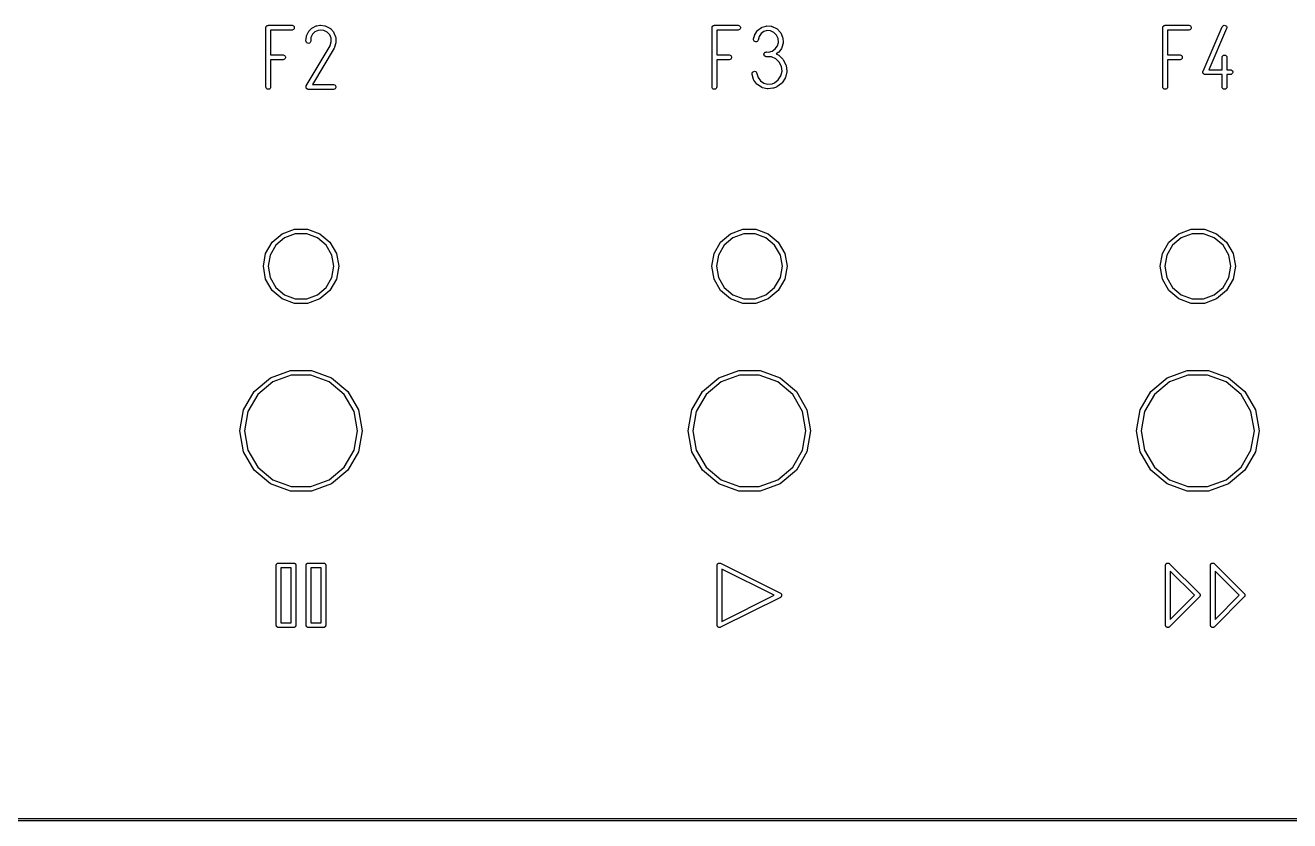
# Model space of a CAD drawing. Extents: x 10 to 493, y -203 to -71.
# Drawn here: x 385.8 to 439.5, y -203.2 to -169.5 of the extents above; entities that cross this region are included whole.
import ezdxf

# ---------------------------------------------------------------- set-up
doc = ezdxf.new("R2010")
doc.units = 0
doc.header["$MEASUREMENT"] = 0
doc.layers.add('BLACK', color=7, linetype='CONTINUOUS')

msp = doc.modelspace()

# ---------------------------------------------------------------- linework, layer by layer
at = {"layer": 'Black'}
for p, q in [((396.02, -169.569), (396.022, -169.56)), ((396.02, -172.089), (396.02, -169.569)), ((396.022, -169.552), (396.025, -169.543)), ((396.022, -169.56), (396.022, -169.552)), ((396.025, -169.543), (396.026, -169.535)), ((396.026, -169.535), (396.03, -169.527)), ((396.03, -169.527), (396.033, -169.519)), ((396.033, -169.519), (396.039, -169.512)), ((396.039, -169.512), (396.043, -169.505)), ((396.043, -169.505), (396.05, -169.499)), ((396.05, -169.499), (396.056, -169.492)), ((396.056, -169.492), (396.063, -169.488)), ((396.063, -169.488), (396.07, -169.482)), ((396.07, -169.482), (396.078, -169.479)), ((396.078, -169.479), (396.086, -169.475)), ((396.086, -169.475), (396.094, -169.474)), ((396.094, -169.474), (396.103, -169.471)), ((396.103, -169.471), (396.111, -169.471)), ((396.111, -169.471), (396.12, -169.469)), ((396.12, -169.469), (397.128, -169.469)), ((397.128, -169.669), (396.22, -169.669)), ((396.22, -169.669), (396.22, -170.729)), ((397.128, -169.469), (397.162, -169.475)), ((397.162, -169.663), (397.128, -169.669)), ((397.162, -169.475), (397.192, -169.492)), ((397.192, -169.646), (397.162, -169.663)), ((397.192, -169.492), (397.215, -169.519)), ((397.215, -169.619), (397.192, -169.646)), ((397.215, -169.519), (397.226, -169.552)), ((397.226, -169.586), (397.215, -169.619)), ((397.226, -169.552), (397.226, -169.586)), ((397.745, -169.914), (397.821, -169.75)), ((397.821, -169.75), (397.837, -169.727)), ((397.837, -169.727), (397.841, -169.722)), ((397.841, -169.722), (397.968, -169.593)), ((397.968, -169.593), (397.996, -169.573)), ((398.098, -169.747), (397.995, -169.85)), ((397.996, -169.573), (398.16, -169.497)), ((398.232, -169.684), (398.098, -169.747)), ((398.16, -169.497), (398.174, -169.493)), ((398.174, -169.493), (398.188, -169.488)), ((398.188, -169.488), (398.31, -169.47)), ((398.326, -169.67), (398.232, -169.684)), ((398.31, -169.47), (398.324, -169.47)), ((398.324, -169.47), (398.338, -169.47)), ((398.484, -169.69), (398.326, -169.67)), ((398.338, -169.47), (398.527, -169.494)), ((398.622, -169.761), (398.484, -169.69)), ((398.527, -169.494), (398.541, -169.498)), ((398.541, -169.498), (398.56, -169.504)), ((398.56, -169.504), (398.729, -169.591)), ((398.729, -169.591), (398.754, -169.61)), ((398.754, -169.61), (398.757, -169.612)), ((398.757, -169.612), (398.887, -169.752)), ((398.887, -169.752), (398.905, -169.782)), ((414.973, -169.569), (414.975, -169.56)), ((414.973, -172.089), (414.973, -169.569)), ((414.975, -169.552), (414.978, -169.543)), ((414.975, -169.56), (414.975, -169.552)), ((414.978, -169.543), (414.979, -169.535)), ((414.979, -169.535), (414.983, -169.527)), ((414.983, -169.527), (414.986, -169.519)), ((414.986, -169.519), (414.992, -169.512)), ((414.992, -169.512), (414.996, -169.505)), ((414.996, -169.505), (415.003, -169.499)), ((415.003, -169.499), (415.009, -169.492)), ((415.009, -169.492), (415.016, -169.488)), ((415.016, -169.488), (415.023, -169.482)), ((415.023, -169.482), (415.031, -169.479)), ((415.031, -169.479), (415.039, -169.475)), ((415.039, -169.475), (415.047, -169.474)), ((415.047, -169.474), (415.056, -169.471)), ((415.056, -169.471), (415.064, -169.471)), ((415.064, -169.471), (415.073, -169.469)), ((415.073, -169.469), (416.081, -169.469)), ((416.081, -169.669), (415.173, -169.669)), ((415.173, -169.669), (415.173, -170.729)), ((416.081, -169.469), (416.115, -169.475)), ((416.115, -169.663), (416.081, -169.669)), ((416.115, -169.475), (416.145, -169.492)), ((416.145, -169.646), (416.115, -169.663)), ((416.145, -169.492), (416.168, -169.519)), ((416.168, -169.619), (416.145, -169.646)), ((416.168, -169.519), (416.179, -169.552)), ((416.179, -169.586), (416.168, -169.619)), ((416.179, -169.552), (416.179, -169.586)), ((416.798, -169.843), (416.899, -169.694)), ((416.899, -169.694), (416.915, -169.678)), ((416.915, -169.678), (416.923, -169.669)), ((416.923, -169.669), (417.068, -169.564)), ((417.171, -169.736), (417.054, -169.821)), ((417.068, -169.564), (417.099, -169.549)), ((417.099, -169.549), (417.272, -169.5)), ((417.31, -169.697), (417.171, -169.736)), ((417.272, -169.5), (417.307, -169.496)), ((417.307, -169.496), (417.486, -169.509)), ((417.457, -169.707), (417.31, -169.697)), ((417.603, -169.778), (417.457, -169.707)), ((417.486, -169.509), (417.495, -169.511)), ((417.495, -169.511), (417.504, -169.512)), ((417.504, -169.512), (417.513, -169.514)), ((417.513, -169.514), (417.522, -169.518)), ((417.522, -169.518), (417.531, -169.521)), ((417.531, -169.521), (417.706, -169.605)), ((417.706, -169.605), (417.734, -169.625)), ((417.734, -169.625), (417.869, -169.764)), ((434.124, -169.569), (434.126, -169.56)), ((434.124, -170.829), (434.124, -169.569)), ((434.126, -169.552), (434.129, -169.543)), ((434.126, -169.56), (434.126, -169.552)), ((434.129, -169.543), (434.13, -169.535)), ((434.13, -169.535), (434.134, -169.527)), ((434.134, -169.527), (434.137, -169.519)), ((434.137, -169.519), (434.143, -169.512)), ((434.143, -169.512), (434.147, -169.505)), ((434.147, -169.505), (434.154, -169.499)), ((434.154, -169.499), (434.16, -169.492)), ((434.16, -169.492), (434.167, -169.488)), ((434.167, -169.488), (434.174, -169.482)), ((434.174, -169.482), (434.182, -169.479)), ((434.182, -169.479), (434.19, -169.475)), ((434.19, -169.475), (434.198, -169.474)), ((434.198, -169.474), (434.207, -169.471)), ((434.207, -169.471), (434.215, -169.471)), ((434.215, -169.471), (434.224, -169.469)), ((434.224, -169.469), (435.232, -169.469)), ((435.232, -169.669), (434.324, -169.669)), ((434.324, -169.669), (434.324, -170.729)), ((435.232, -169.469), (435.266, -169.475)), ((435.266, -169.663), (435.232, -169.669)), ((435.266, -169.475), (435.296, -169.492)), ((435.296, -169.646), (435.266, -169.663)), ((435.296, -169.492), (435.319, -169.519)), ((435.319, -169.619), (435.296, -169.646)), ((435.319, -169.519), (435.33, -169.552)), ((435.33, -169.586), (435.319, -169.619)), ((435.33, -169.552), (435.33, -169.586)), ((435.833, -171.419), (436.652, -169.529)), ((436.836, -169.609), (436.077, -171.359)), ((436.652, -169.529), (436.671, -169.5)), ((436.671, -169.5), (436.699, -169.48)), ((436.699, -169.48), (436.733, -169.47)), ((436.733, -169.47), (436.767, -169.472)), ((436.767, -169.472), (436.799, -169.486)), ((436.799, -169.486), (436.824, -169.509)), ((436.824, -169.509), (436.84, -169.54)), ((436.844, -169.575), (436.836, -169.609)), ((436.84, -169.54), (436.844, -169.575)), ((397.721, -170.128), (397.736, -169.948)), ((397.724, -170.162), (397.721, -170.128)), ((397.739, -170.194), (397.724, -170.162)), ((397.736, -169.948), (397.745, -169.914)), ((397.764, -170.218), (397.739, -170.194)), ((397.795, -170.233), (397.764, -170.218)), ((397.83, -170.236), (397.795, -170.233)), ((397.864, -170.226), (397.83, -170.236)), ((397.892, -170.206), (397.864, -170.226)), ((397.912, -170.178), (397.892, -170.206)), ((397.921, -170.144), (397.912, -170.178)), ((397.934, -169.982), (397.921, -170.144)), ((397.995, -169.85), (397.934, -169.982)), ((398.728, -169.875), (398.622, -169.761)), ((398.788, -170.019), (398.728, -169.875)), ((398.747, -170.33), (398.795, -170.174)), ((398.795, -170.174), (398.788, -170.019)), ((398.905, -169.782), (398.979, -169.958)), ((398.991, -170.216), (398.935, -170.398)), ((398.979, -169.958), (398.987, -169.991)), ((398.987, -169.991), (398.996, -170.182)), ((398.996, -170.182), (398.991, -170.216)), ((416.738, -170.083), (416.74, -170.049)), ((416.747, -170.117), (416.738, -170.083)), ((416.74, -170.049), (416.784, -169.874)), ((416.767, -170.145), (416.747, -170.117)), ((416.796, -170.164), (416.767, -170.145)), ((416.784, -169.874), (416.794, -169.852)), ((416.794, -169.852), (416.798, -169.843)), ((416.83, -170.173), (416.796, -170.164)), ((416.864, -170.169), (416.83, -170.173)), ((416.896, -170.154), (416.864, -170.169)), ((416.92, -170.129), (416.896, -170.154)), ((416.934, -170.097), (416.92, -170.129)), ((416.973, -169.94), (416.934, -170.097)), ((417.054, -169.821), (416.973, -169.94)), ((417.714, -169.891), (417.603, -169.778)), ((417.779, -170.036), (417.714, -169.891)), ((417.748, -170.346), (417.791, -170.194)), ((417.791, -170.194), (417.779, -170.036)), ((417.869, -169.764), (417.881, -169.781)), ((417.881, -169.781), (417.889, -169.793)), ((417.889, -169.793), (417.969, -169.969)), ((417.988, -170.231), (417.936, -170.417)), ((417.969, -169.969), (417.977, -170.003)), ((417.977, -170.003), (417.992, -170.196)), ((417.992, -170.196), (417.988, -170.231)), ((396.22, -170.729), (396.75, -170.729)), ((396.75, -170.729), (396.784, -170.735)), ((396.784, -170.735), (396.814, -170.752)), ((396.814, -170.752), (396.837, -170.779)), ((396.837, -170.779), (396.848, -170.812)), ((396.848, -170.812), (396.848, -170.846)), ((397.735, -172.038), (398.742, -170.339)), ((398.915, -170.439), (397.996, -171.989)), ((398.742, -170.339), (398.747, -170.33)), ((398.916, -170.437), (398.915, -170.439)), ((398.917, -170.436), (398.916, -170.437)), ((398.927, -170.416), (398.917, -170.436)), ((398.93, -170.407), (398.927, -170.416)), ((398.935, -170.398), (398.93, -170.407)), ((415.173, -170.729), (415.703, -170.729)), ((415.703, -170.729), (415.737, -170.735)), ((415.737, -170.735), (415.767, -170.752)), ((415.767, -170.752), (415.79, -170.779)), ((415.79, -170.779), (415.801, -170.812)), ((415.801, -170.812), (415.801, -170.846)), ((417.179, -170.715), (417.18, -170.699)), ((417.179, -170.717), (417.179, -170.715)), ((417.179, -170.719), (417.179, -170.717)), ((417.184, -170.733), (417.179, -170.719)), ((417.18, -170.684), (417.181, -170.682)), ((417.18, -170.699), (417.18, -170.684)), ((417.181, -170.68), (417.187, -170.666)), ((417.181, -170.682), (417.181, -170.68)), ((417.189, -170.748), (417.184, -170.733)), ((417.187, -170.666), (417.192, -170.652)), ((417.19, -170.75), (417.189, -170.748)), ((417.191, -170.752), (417.19, -170.75)), ((417.2, -170.764), (417.191, -170.752)), ((417.192, -170.652), (417.193, -170.65)), ((417.193, -170.65), (417.194, -170.648)), ((417.194, -170.648), (417.205, -170.637)), ((417.21, -170.776), (417.2, -170.764)), ((417.205, -170.637), (417.215, -170.625)), ((417.211, -170.777), (417.21, -170.776)), ((417.213, -170.779), (417.211, -170.777)), ((417.226, -170.787), (417.213, -170.779)), ((417.215, -170.625), (417.217, -170.624)), ((417.217, -170.624), (417.218, -170.623)), ((417.218, -170.623), (417.232, -170.616)), ((417.239, -170.795), (417.226, -170.787)), ((417.232, -170.616), (417.245, -170.609)), ((417.241, -170.795), (417.239, -170.795)), ((417.242, -170.796), (417.241, -170.795)), ((417.258, -170.799), (417.242, -170.796)), ((417.245, -170.609), (417.247, -170.608)), ((417.247, -170.608), (417.249, -170.607)), ((417.249, -170.607), (417.265, -170.605)), ((417.272, -170.803), (417.258, -170.799)), ((417.265, -170.605), (417.28, -170.603)), ((417.493, -170.815), (417.272, -170.803)), ((417.28, -170.603), (417.366, -170.604)), ((417.366, -170.604), (417.524, -170.564)), ((417.681, -170.895), (417.493, -170.815)), ((417.524, -170.564), (417.655, -170.475)), ((417.655, -170.475), (417.748, -170.346)), ((417.782, -170.63), (417.7, -170.686)), ((417.7, -170.686), (417.776, -170.718)), ((417.776, -170.718), (417.805, -170.737)), ((417.807, -170.606), (417.782, -170.63)), ((417.805, -170.737), (417.979, -170.901)), ((417.921, -170.449), (417.807, -170.606)), ((417.936, -170.417), (417.921, -170.449)), ((434.324, -170.729), (434.854, -170.729)), ((434.854, -170.729), (434.888, -170.735)), ((434.888, -170.735), (434.918, -170.752)), ((434.918, -170.752), (434.941, -170.779)), ((434.941, -170.779), (434.952, -170.812)), ((434.952, -170.812), (434.952, -170.846)), ((436.644, -170.829), (436.65, -170.795)), ((436.65, -170.795), (436.667, -170.765)), ((436.667, -170.765), (436.694, -170.742)), ((436.694, -170.742), (436.727, -170.731)), ((436.727, -170.731), (436.761, -170.731)), ((436.761, -170.731), (436.794, -170.742)), ((436.794, -170.742), (436.821, -170.765)), ((436.821, -170.765), (436.838, -170.795)), ((436.838, -170.795), (436.844, -170.829)), ((396.75, -170.929), (396.22, -170.929)), ((396.22, -170.929), (396.22, -172.089)), ((396.784, -170.923), (396.75, -170.929)), ((396.814, -170.906), (396.784, -170.923)), ((396.837, -170.879), (396.814, -170.906)), ((396.848, -170.846), (396.837, -170.879)), ((415.703, -170.929), (415.173, -170.929)), ((415.173, -170.929), (415.173, -172.089)), ((415.737, -170.923), (415.703, -170.929)), ((415.767, -170.906), (415.737, -170.923)), ((415.79, -170.879), (415.767, -170.906)), ((415.801, -170.846), (415.79, -170.879)), ((417.829, -171.035), (417.681, -170.895)), ((417.921, -171.216), (417.829, -171.035)), ((417.945, -171.419), (417.921, -171.216)), ((417.979, -170.901), (418, -170.929)), ((418, -170.929), (418.108, -171.142)), ((418.108, -171.142), (418.118, -171.175)), ((418.118, -171.175), (418.146, -171.412)), ((434.124, -172.089), (434.124, -170.829)), ((434.854, -170.929), (434.324, -170.929)), ((434.324, -170.929), (434.324, -172.089)), ((434.888, -170.923), (434.854, -170.929)), ((434.918, -170.906), (434.888, -170.923)), ((434.941, -170.879), (434.918, -170.906)), ((434.952, -170.846), (434.941, -170.879)), ((436.077, -171.359), (436.644, -171.359)), ((436.644, -171.359), (436.644, -170.829)), ((436.844, -170.829), (436.844, -171.359)), ((436.844, -171.359), (436.996, -171.359)), ((436.996, -171.359), (437.03, -171.365)), ((416.675, -171.532), (416.677, -171.498)), ((416.676, -171.544), (416.675, -171.532)), ((416.678, -171.553), (416.676, -171.544)), ((416.677, -171.498), (416.691, -171.466)), ((416.679, -171.563), (416.678, -171.553)), ((416.739, -171.765), (416.679, -171.563)), ((416.691, -171.466), (416.715, -171.441)), ((416.715, -171.441), (416.747, -171.426)), ((416.755, -171.796), (416.739, -171.765)), ((416.747, -171.426), (416.781, -171.422)), ((416.88, -171.965), (416.755, -171.796)), ((416.781, -171.422), (416.815, -171.431)), ((416.815, -171.431), (416.844, -171.45)), ((416.844, -171.45), (416.864, -171.478)), ((416.864, -171.478), (416.873, -171.512)), ((416.873, -171.512), (416.874, -171.515)), ((416.874, -171.515), (416.926, -171.691)), ((416.926, -171.691), (417.031, -171.832)), ((417.031, -171.832), (417.177, -171.929)), ((417.621, -171.912), (417.787, -171.787)), ((417.787, -171.787), (417.899, -171.617)), ((417.899, -171.617), (417.945, -171.419)), ((418.076, -171.712), (417.945, -171.912)), ((418.081, -171.699), (418.076, -171.712)), ((418.09, -171.68), (418.081, -171.699)), ((418.144, -171.447), (418.09, -171.68)), ((418.146, -171.412), (418.144, -171.447)), ((418.146, -171.412), (418.146, -171.412)), ((435.825, -171.453), (435.827, -171.447)), ((435.827, -171.465), (435.825, -171.453)), ((435.827, -171.442), (435.831, -171.431)), ((435.827, -171.447), (435.827, -171.442)), ((435.827, -171.476), (435.827, -171.465)), ((435.828, -171.482), (435.827, -171.476)), ((435.829, -171.488), (435.828, -171.482)), ((435.834, -171.498), (435.829, -171.488)), ((435.831, -171.431), (435.833, -171.419)), ((435.838, -171.509), (435.834, -171.498)), ((435.842, -171.513), (435.838, -171.509)), ((435.845, -171.519), (435.842, -171.513)), ((435.853, -171.527), (435.845, -171.519)), ((435.861, -171.536), (435.853, -171.527)), ((435.866, -171.538), (435.861, -171.536)), ((435.87, -171.542), (435.866, -171.538)), ((435.881, -171.547), (435.87, -171.542)), ((435.891, -171.553), (435.881, -171.547)), ((435.896, -171.554), (435.891, -171.553)), ((435.902, -171.556), (435.896, -171.554)), ((435.913, -171.557), (435.902, -171.556)), ((435.925, -171.559), (435.913, -171.557)), ((436.644, -171.559), (435.925, -171.559)), ((436.644, -172.089), (436.644, -171.559)), ((436.996, -171.559), (436.844, -171.559)), ((436.844, -171.559), (436.844, -172.089)), ((437.03, -171.553), (436.996, -171.559)), ((437.03, -171.365), (437.06, -171.382)), ((437.06, -171.536), (437.03, -171.553)), ((437.06, -171.382), (437.083, -171.409)), ((437.083, -171.509), (437.06, -171.536)), ((437.083, -171.409), (437.094, -171.442)), ((437.094, -171.476), (437.083, -171.509)), ((437.094, -171.442), (437.094, -171.476)), ((396.026, -172.123), (396.02, -172.089)), ((396.043, -172.153), (396.026, -172.123)), ((396.07, -172.176), (396.043, -172.153)), ((396.103, -172.187), (396.07, -172.176)), ((396.137, -172.187), (396.103, -172.187)), ((396.17, -172.176), (396.137, -172.187)), ((396.197, -172.153), (396.17, -172.176)), ((396.214, -172.123), (396.197, -172.153)), ((396.22, -172.089), (396.214, -172.123)), ((397.722, -172.105), (397.723, -172.088)), ((397.723, -172.106), (397.722, -172.105)), ((397.723, -172.071), (397.729, -172.055)), ((397.723, -172.072), (397.723, -172.071)), ((397.723, -172.071), (397.723, -172.071)), ((397.723, -172.088), (397.723, -172.072)), ((397.728, -172.122), (397.723, -172.106)), ((397.723, -172.106), (397.723, -172.106)), ((397.734, -172.138), (397.728, -172.122)), ((397.729, -172.055), (397.734, -172.039)), ((397.734, -172.039), (397.735, -172.039)), ((397.734, -172.139), (397.734, -172.138)), ((397.734, -172.138), (397.734, -172.138)), ((397.745, -172.152), (397.734, -172.139)), ((397.735, -172.039), (397.735, -172.038)), ((397.756, -172.165), (397.745, -172.152)), ((397.757, -172.166), (397.756, -172.165)), ((397.756, -172.165), (397.756, -172.165)), ((397.771, -172.174), (397.757, -172.166)), ((397.786, -172.183), (397.771, -172.174)), ((397.787, -172.183), (397.786, -172.183)), ((397.786, -172.183), (397.786, -172.183)), ((397.803, -172.186), (397.787, -172.183)), ((397.82, -172.189), (397.803, -172.186)), ((397.821, -172.189), (397.82, -172.189)), ((397.82, -172.189), (397.82, -172.189)), ((398.892, -172.189), (397.821, -172.189)), ((397.996, -171.989), (398.892, -171.989)), ((398.892, -171.989), (398.926, -171.995)), ((398.926, -172.183), (398.892, -172.189)), ((398.926, -171.995), (398.956, -172.012)), ((398.956, -172.166), (398.926, -172.183)), ((398.956, -172.012), (398.979, -172.039)), ((398.979, -172.139), (398.956, -172.166)), ((398.979, -172.039), (398.99, -172.072)), ((398.99, -172.106), (398.979, -172.139)), ((398.99, -172.072), (398.99, -172.106)), ((414.979, -172.123), (414.973, -172.089)), ((414.996, -172.153), (414.979, -172.123)), ((415.023, -172.176), (414.996, -172.153)), ((415.056, -172.187), (415.023, -172.176)), ((415.09, -172.187), (415.056, -172.187)), ((415.123, -172.176), (415.09, -172.187)), ((415.15, -172.153), (415.123, -172.176)), ((415.167, -172.123), (415.15, -172.153)), ((415.173, -172.089), (415.167, -172.123)), ((416.902, -171.985), (416.88, -171.965)), ((416.906, -171.989), (416.902, -171.985)), ((417.081, -172.105), (416.906, -171.989)), ((417.113, -172.119), (417.081, -172.105)), ((417.318, -172.168), (417.113, -172.119)), ((417.177, -171.929), (417.348, -171.97)), ((417.32, -172.168), (417.318, -172.168)), ((417.353, -172.17), (417.32, -172.168)), ((417.348, -171.97), (417.527, -171.949)), ((417.562, -172.146), (417.353, -172.17)), ((417.527, -171.949), (417.621, -171.912)), ((417.575, -172.143), (417.562, -172.146)), ((417.588, -172.14), (417.575, -172.143)), ((417.707, -172.093), (417.588, -172.14)), ((417.718, -172.086), (417.707, -172.093)), ((417.73, -172.08), (417.718, -172.086)), ((417.921, -171.937), (417.73, -172.08)), ((417.924, -171.934), (417.921, -171.937)), ((417.945, -171.912), (417.924, -171.934)), ((434.13, -172.123), (434.124, -172.089)), ((434.147, -172.153), (434.13, -172.123)), ((434.174, -172.176), (434.147, -172.153)), ((434.207, -172.187), (434.174, -172.176)), ((434.241, -172.187), (434.207, -172.187)), ((434.274, -172.176), (434.241, -172.187)), ((434.301, -172.153), (434.274, -172.176)), ((434.318, -172.123), (434.301, -172.153)), ((434.324, -172.089), (434.318, -172.123)), ((436.65, -172.123), (436.644, -172.089)), ((436.667, -172.153), (436.65, -172.123)), ((436.694, -172.176), (436.667, -172.153)), ((436.727, -172.187), (436.694, -172.176)), ((436.761, -172.187), (436.727, -172.187)), ((436.794, -172.176), (436.761, -172.187)), ((436.821, -172.153), (436.794, -172.176)), ((436.838, -172.123), (436.821, -172.153)), ((436.844, -172.089), (436.838, -172.123)), ((396.284, -178.677), (396.71, -178.319)), ((396.71, -178.319), (397.232, -178.129)), ((397.267, -178.326), (396.81, -178.493)), ((397.232, -178.129), (397.788, -178.129)), ((397.753, -178.326), (397.267, -178.326)), ((398.21, -178.493), (397.753, -178.326)), ((397.788, -178.129), (398.31, -178.319)), ((398.31, -178.319), (398.736, -178.677)), ((415.334, -178.677), (415.76, -178.319)), ((415.76, -178.319), (416.282, -178.129)), ((416.317, -178.326), (415.86, -178.493)), ((416.282, -178.129), (416.838, -178.129)), ((416.803, -178.326), (416.317, -178.326)), ((417.26, -178.493), (416.803, -178.326)), ((416.838, -178.129), (417.36, -178.319)), ((417.36, -178.319), (417.786, -178.677)), ((434.384, -178.677), (434.81, -178.319)), ((434.81, -178.319), (435.332, -178.129)), ((435.367, -178.326), (434.91, -178.493)), ((435.332, -178.129), (435.888, -178.129)), ((435.853, -178.326), (435.367, -178.326)), ((436.31, -178.493), (435.853, -178.326)), ((435.888, -178.129), (436.41, -178.319)), ((436.41, -178.319), (436.836, -178.677)), ((396.006, -179.158), (396.284, -178.677)), ((396.438, -178.805), (396.194, -179.226)), ((396.81, -178.493), (396.438, -178.805)), ((398.582, -178.805), (398.21, -178.493)), ((398.826, -179.226), (398.582, -178.805)), ((398.736, -178.677), (399.014, -179.158)), ((415.056, -179.158), (415.334, -178.677)), ((415.488, -178.805), (415.244, -179.226)), ((415.86, -178.493), (415.488, -178.805)), ((417.632, -178.805), (417.26, -178.493)), ((417.876, -179.226), (417.632, -178.805)), ((417.786, -178.677), (418.064, -179.158)), ((434.106, -179.158), (434.384, -178.677)), ((434.538, -178.805), (434.294, -179.226)), ((434.91, -178.493), (434.538, -178.805)), ((436.682, -178.805), (436.31, -178.493)), ((436.926, -179.226), (436.682, -178.805)), ((436.836, -178.677), (437.114, -179.158)), ((395.91, -179.705), (396.006, -179.158)), ((396.194, -179.226), (396.11, -179.705)), ((398.91, -179.705), (398.826, -179.226)), ((399.014, -179.158), (399.11, -179.705)), ((414.96, -179.705), (415.056, -179.158)), ((415.244, -179.226), (415.16, -179.705)), ((417.96, -179.705), (417.876, -179.226)), ((418.064, -179.158), (418.16, -179.705)), ((434.01, -179.705), (434.106, -179.158)), ((434.294, -179.226), (434.21, -179.705)), ((437.01, -179.705), (436.926, -179.226)), ((437.114, -179.158), (437.21, -179.705)), ((396.006, -180.252), (395.91, -179.705)), ((396.11, -179.705), (396.194, -180.184)), ((398.826, -180.184), (398.91, -179.705)), ((399.11, -179.705), (399.014, -180.252)), ((415.056, -180.252), (414.96, -179.705)), ((415.16, -179.705), (415.244, -180.184)), ((417.876, -180.184), (417.96, -179.705)), ((418.16, -179.705), (418.064, -180.252)), ((434.106, -180.252), (434.01, -179.705)), ((434.21, -179.705), (434.294, -180.184)), ((436.926, -180.184), (437.01, -179.705)), ((437.21, -179.705), (437.114, -180.252)), ((396.284, -180.733), (396.006, -180.252)), ((396.194, -180.184), (396.438, -180.605)), ((398.582, -180.605), (398.826, -180.184)), ((399.014, -180.252), (398.736, -180.733)), ((415.334, -180.733), (415.056, -180.252)), ((415.244, -180.184), (415.488, -180.605)), ((417.632, -180.605), (417.876, -180.184)), ((418.064, -180.252), (417.786, -180.733)), ((434.384, -180.733), (434.106, -180.252)), ((434.294, -180.184), (434.538, -180.605)), ((436.682, -180.605), (436.926, -180.184)), ((437.114, -180.252), (436.836, -180.733)), ((396.71, -181.091), (396.284, -180.733)), ((396.438, -180.605), (396.81, -180.917)), ((396.81, -180.917), (397.267, -181.084)), ((397.753, -181.084), (398.21, -180.917)), ((398.21, -180.917), (398.582, -180.605)), ((398.736, -180.733), (398.31, -181.091)), ((415.76, -181.091), (415.334, -180.733)), ((415.488, -180.605), (415.86, -180.917)), ((415.86, -180.917), (416.317, -181.084)), ((416.803, -181.084), (417.26, -180.917)), ((417.26, -180.917), (417.632, -180.605)), ((417.786, -180.733), (417.36, -181.091)), ((434.81, -181.091), (434.384, -180.733)), ((434.538, -180.605), (434.91, -180.917)), ((434.91, -180.917), (435.367, -181.084)), ((435.853, -181.084), (436.31, -180.917)), ((436.31, -180.917), (436.682, -180.605)), ((436.836, -180.733), (436.41, -181.091)), ((397.232, -181.281), (396.71, -181.091)), ((397.788, -181.281), (397.232, -181.281)), ((397.267, -181.084), (397.753, -181.084)), ((398.31, -181.091), (397.788, -181.281)), ((416.282, -181.281), (415.76, -181.091)), ((416.838, -181.281), (416.282, -181.281)), ((416.317, -181.084), (416.803, -181.084)), ((417.36, -181.091), (416.838, -181.281)), ((435.332, -181.281), (434.81, -181.091)), ((435.888, -181.281), (435.332, -181.281)), ((435.367, -181.084), (435.853, -181.084)), ((436.41, -181.091), (435.888, -181.281)), ((396.209, -184.436), (397.058, -184.127)), ((397.058, -184.127), (397.962, -184.127)), ((397.962, -184.127), (398.811, -184.436)), ((415.259, -184.436), (416.108, -184.127)), ((416.108, -184.127), (417.012, -184.127)), ((417.012, -184.127), (417.861, -184.436)), ((434.309, -184.436), (435.158, -184.127)), ((435.158, -184.127), (436.062, -184.127)), ((436.062, -184.127), (436.911, -184.436)), ((395.516, -185.017), (396.209, -184.436)), ((396.309, -184.609), (395.67, -185.146)), ((397.093, -184.324), (396.309, -184.609)), ((397.927, -184.324), (397.093, -184.324)), ((398.711, -184.609), (397.927, -184.324)), ((399.35, -185.146), (398.711, -184.609)), ((398.811, -184.436), (399.504, -185.017)), ((414.566, -185.017), (415.259, -184.436)), ((415.359, -184.609), (414.72, -185.146)), ((416.143, -184.324), (415.359, -184.609)), ((416.977, -184.324), (416.143, -184.324)), ((417.761, -184.609), (416.977, -184.324)), ((418.4, -185.146), (417.761, -184.609)), ((417.861, -184.436), (418.554, -185.017)), ((433.616, -185.017), (434.309, -184.436)), ((434.409, -184.609), (433.77, -185.146)), ((435.193, -184.324), (434.409, -184.609)), ((436.027, -184.324), (435.193, -184.324)), ((436.811, -184.609), (436.027, -184.324)), ((437.45, -185.146), (436.811, -184.609)), ((436.911, -184.436), (437.604, -185.017)), ((395.065, -185.8), (395.516, -185.017)), ((395.67, -185.146), (395.252, -185.868)), ((399.768, -185.868), (399.35, -185.146)), ((399.504, -185.017), (399.955, -185.8)), ((414.115, -185.8), (414.566, -185.017)), ((414.72, -185.146), (414.302, -185.868)), ((418.818, -185.868), (418.4, -185.146)), ((418.554, -185.017), (419.005, -185.8)), ((433.165, -185.8), (433.616, -185.017)), ((433.77, -185.146), (433.352, -185.868)), ((437.868, -185.868), (437.45, -185.146)), ((437.604, -185.017), (438.055, -185.8)), ((394.908, -186.69), (395.065, -185.8)), ((395.252, -185.868), (395.108, -186.69)), ((399.912, -186.69), (399.768, -185.868)), ((399.955, -185.8), (400.112, -186.69)), ((413.958, -186.69), (414.115, -185.8)), ((414.302, -185.868), (414.158, -186.69)), ((418.962, -186.69), (418.818, -185.868)), ((419.005, -185.8), (419.162, -186.69)), ((433.008, -186.69), (433.165, -185.8)), ((433.352, -185.868), (433.208, -186.69)), ((438.012, -186.69), (437.868, -185.868)), ((438.055, -185.8), (438.212, -186.69)), ((395.065, -187.58), (394.908, -186.69)), ((395.108, -186.69), (395.252, -187.512)), ((399.768, -187.512), (399.912, -186.69)), ((400.112, -186.69), (399.955, -187.58)), ((414.115, -187.58), (413.958, -186.69)), ((414.158, -186.69), (414.302, -187.512)), ((418.818, -187.512), (418.962, -186.69)), ((419.162, -186.69), (419.005, -187.58)), ((433.165, -187.58), (433.008, -186.69)), ((433.208, -186.69), (433.352, -187.512)), ((437.868, -187.512), (438.012, -186.69)), ((438.212, -186.69), (438.055, -187.58)), ((395.516, -188.363), (395.065, -187.58)), ((395.252, -187.512), (395.67, -188.234)), ((399.35, -188.234), (399.768, -187.512)), ((399.955, -187.58), (399.504, -188.363)), ((414.566, -188.363), (414.115, -187.58)), ((414.302, -187.512), (414.72, -188.234)), ((418.4, -188.234), (418.818, -187.512)), ((419.005, -187.58), (418.554, -188.363)), ((433.616, -188.363), (433.165, -187.58)), ((433.352, -187.512), (433.77, -188.234)), ((437.45, -188.234), (437.868, -187.512)), ((438.055, -187.58), (437.604, -188.363)), ((396.209, -188.944), (395.516, -188.363)), ((395.67, -188.234), (396.309, -188.771)), ((398.711, -188.771), (399.35, -188.234)), ((399.504, -188.363), (398.811, -188.944)), ((415.259, -188.944), (414.566, -188.363)), ((414.72, -188.234), (415.359, -188.771)), ((417.761, -188.771), (418.4, -188.234)), ((418.554, -188.363), (417.861, -188.944)), ((434.309, -188.944), (433.616, -188.363)), ((433.77, -188.234), (434.409, -188.771)), ((436.811, -188.771), (437.45, -188.234)), ((437.604, -188.363), (436.911, -188.944)), ((397.058, -189.253), (396.209, -188.944)), ((396.309, -188.771), (397.093, -189.056)), ((397.093, -189.056), (397.927, -189.056)), ((397.927, -189.056), (398.711, -188.771)), ((398.811, -188.944), (397.962, -189.253)), ((416.108, -189.253), (415.259, -188.944)), ((415.359, -188.771), (416.143, -189.056)), ((416.143, -189.056), (416.977, -189.056)), ((416.977, -189.056), (417.761, -188.771)), ((417.861, -188.944), (417.012, -189.253)), ((435.158, -189.253), (434.309, -188.944)), ((434.409, -188.771), (435.193, -189.056)), ((435.193, -189.056), (436.027, -189.056)), ((436.027, -189.056), (436.811, -188.771)), ((436.911, -188.944), (436.062, -189.253)), ((397.962, -189.253), (397.058, -189.253)), ((417.012, -189.253), (416.108, -189.253)), ((436.062, -189.253), (435.158, -189.253)), ((396.516, -192.316), (396.524, -192.312)), ((396.524, -192.312), (396.532, -192.311)), ((396.532, -192.311), (396.541, -192.308)), ((396.541, -192.308), (396.549, -192.308)), ((396.549, -192.308), (396.558, -192.306)), ((396.558, -192.306), (397.192, -192.306)), ((397.192, -192.306), (397.201, -192.308)), ((397.201, -192.308), (397.21, -192.308)), ((397.21, -192.308), (397.22, -192.311)), ((397.22, -192.311), (397.226, -192.312)), ((397.226, -192.312), (397.232, -192.315)), ((397.232, -192.315), (397.243, -192.319)), ((397.777, -192.319), (397.788, -192.315)), ((397.788, -192.315), (397.794, -192.312)), ((397.794, -192.312), (397.8, -192.311)), ((397.8, -192.311), (397.81, -192.308)), ((397.81, -192.308), (397.819, -192.308)), ((397.819, -192.308), (397.828, -192.306)), ((397.828, -192.306), (398.462, -192.306)), ((398.462, -192.306), (398.471, -192.308)), ((398.471, -192.308), (398.479, -192.308)), ((398.479, -192.308), (398.488, -192.311)), ((398.488, -192.311), (398.496, -192.312)), ((398.496, -192.312), (398.504, -192.316)), ((415.24, -192.319), (415.254, -192.314)), ((415.254, -192.314), (415.267, -192.309)), ((415.267, -192.309), (415.27, -192.309)), ((415.27, -192.309), (415.273, -192.308)), ((415.273, -192.308), (415.287, -192.308)), ((415.287, -192.308), (415.301, -192.307)), ((415.301, -192.307), (415.304, -192.308)), ((415.304, -192.308), (415.307, -192.308)), ((415.307, -192.308), (415.321, -192.312)), ((415.321, -192.312), (415.335, -192.317)), ((434.29, -192.319), (434.302, -192.315)), ((434.302, -192.315), (434.314, -192.309)), ((434.314, -192.309), (434.319, -192.309)), ((434.319, -192.309), (434.323, -192.308)), ((434.323, -192.308), (434.336, -192.308)), ((434.336, -192.308), (434.349, -192.306)), ((434.349, -192.306), (434.353, -192.308)), ((434.353, -192.308), (434.357, -192.308)), ((434.357, -192.308), (434.37, -192.312)), ((434.37, -192.312), (434.382, -192.315)), ((434.382, -192.315), (434.386, -192.318)), ((436.195, -192.319), (436.207, -192.315)), ((436.207, -192.315), (436.219, -192.309)), ((436.219, -192.309), (436.224, -192.309)), ((436.224, -192.309), (436.228, -192.308)), ((436.228, -192.308), (436.241, -192.308)), ((436.241, -192.308), (436.254, -192.306)), ((436.254, -192.306), (436.258, -192.308)), ((436.258, -192.308), (436.262, -192.308)), ((436.262, -192.308), (436.275, -192.312)), ((436.275, -192.312), (436.287, -192.315)), ((436.287, -192.315), (436.291, -192.318)), ((396.458, -192.406), (396.46, -192.397)), ((396.458, -194.946), (396.458, -192.406)), ((396.46, -192.389), (396.463, -192.38)), ((396.46, -192.397), (396.46, -192.389)), ((396.463, -192.38), (396.464, -192.372)), ((396.464, -192.372), (396.468, -192.364)), ((396.468, -192.364), (396.471, -192.356)), ((396.471, -192.356), (396.477, -192.349)), ((396.477, -192.349), (396.481, -192.342)), ((396.481, -192.342), (396.488, -192.336)), ((396.488, -192.336), (396.494, -192.329)), ((396.494, -192.329), (396.501, -192.325)), ((396.501, -192.325), (396.508, -192.319)), ((396.508, -192.319), (396.516, -192.316)), ((396.658, -192.506), (396.658, -194.846)), ((397.093, -192.506), (396.658, -192.506)), ((397.093, -194.846), (397.093, -192.506)), ((397.243, -192.319), (397.252, -192.327)), ((397.252, -192.327), (397.256, -192.329)), ((397.256, -192.329), (397.26, -192.333)), ((397.26, -192.333), (397.27, -192.342)), ((397.27, -192.342), (397.276, -192.353)), ((397.276, -192.353), (397.279, -192.356)), ((397.279, -192.356), (397.28, -192.36)), ((397.28, -192.36), (397.287, -192.372)), ((397.287, -192.372), (397.289, -192.386)), ((397.289, -192.386), (397.29, -192.389)), ((397.29, -192.389), (397.29, -192.392)), ((397.29, -192.392), (397.293, -192.406)), ((397.293, -192.406), (397.293, -194.946)), ((397.727, -192.406), (397.73, -192.392)), ((397.727, -194.946), (397.727, -192.406)), ((397.73, -192.389), (397.731, -192.386)), ((397.73, -192.392), (397.73, -192.389)), ((397.731, -192.386), (397.733, -192.372)), ((397.733, -192.372), (397.74, -192.36)), ((397.74, -192.36), (397.741, -192.356)), ((397.741, -192.356), (397.744, -192.353)), ((397.744, -192.353), (397.75, -192.342)), ((397.75, -192.342), (397.76, -192.333)), ((397.76, -192.333), (397.764, -192.329)), ((397.764, -192.329), (397.768, -192.327)), ((397.768, -192.327), (397.777, -192.319)), ((397.927, -192.506), (397.927, -194.846)), ((398.362, -192.506), (397.927, -192.506)), ((398.362, -194.846), (398.362, -192.506)), ((398.504, -192.316), (398.512, -192.319)), ((398.512, -192.319), (398.519, -192.325)), ((398.519, -192.325), (398.526, -192.329)), ((398.526, -192.329), (398.532, -192.336)), ((398.532, -192.336), (398.539, -192.342)), ((398.539, -192.342), (398.543, -192.349)), ((398.543, -192.349), (398.549, -192.356)), ((398.549, -192.356), (398.552, -192.364)), ((398.552, -192.364), (398.556, -192.372)), ((398.556, -192.372), (398.557, -192.38)), ((398.557, -192.38), (398.56, -192.389)), ((398.56, -192.389), (398.56, -192.397)), ((398.56, -192.397), (398.562, -192.406)), ((398.562, -192.406), (398.562, -194.946)), ((415.19, -192.406), (415.193, -192.392)), ((415.19, -194.946), (415.19, -192.406)), ((415.193, -192.392), (415.194, -192.377)), ((415.194, -192.377), (415.196, -192.375)), ((415.196, -192.372), (415.203, -192.359)), ((415.196, -192.375), (415.196, -192.372)), ((415.203, -192.359), (415.21, -192.346)), ((415.21, -192.346), (415.212, -192.344)), ((415.212, -192.344), (415.213, -192.342)), ((415.213, -192.342), (415.224, -192.332)), ((415.224, -192.332), (415.235, -192.323)), ((415.235, -192.323), (415.238, -192.321)), ((415.238, -192.321), (415.24, -192.319)), ((415.335, -192.317), (417.875, -193.587)), ((417.606, -193.676), (415.39, -192.568)), ((415.39, -192.568), (415.39, -194.784)), ((434.24, -192.406), (434.242, -192.393)), ((434.24, -194.946), (434.24, -192.406)), ((434.242, -192.393), (434.243, -192.38)), ((434.243, -192.38), (434.245, -192.376)), ((434.245, -192.376), (434.246, -192.372)), ((434.246, -192.372), (434.253, -192.36)), ((434.253, -192.36), (434.258, -192.349)), ((434.258, -192.349), (434.261, -192.346)), ((434.261, -192.346), (434.263, -192.342)), ((434.263, -192.342), (434.273, -192.333)), ((434.273, -192.333), (434.283, -192.324)), ((434.283, -192.324), (434.287, -192.322)), ((434.287, -192.322), (434.29, -192.319)), ((434.386, -192.318), (434.39, -192.319)), ((434.39, -192.319), (434.4, -192.328)), ((434.4, -192.328), (434.411, -192.335)), ((434.411, -192.335), (435.681, -193.605)), ((435.469, -193.676), (434.44, -192.647)), ((434.44, -192.647), (434.44, -194.705)), ((436.145, -192.406), (436.147, -192.393)), ((436.145, -194.946), (436.145, -192.406)), ((436.147, -192.393), (436.148, -192.38)), ((436.148, -192.38), (436.15, -192.376)), ((436.15, -192.376), (436.151, -192.372)), ((436.151, -192.372), (436.158, -192.36)), ((436.158, -192.36), (436.163, -192.349)), ((436.163, -192.349), (436.166, -192.346)), ((436.166, -192.346), (436.168, -192.342)), ((436.168, -192.342), (436.178, -192.333)), ((436.178, -192.333), (436.188, -192.324)), ((436.188, -192.324), (436.192, -192.322)), ((436.192, -192.322), (436.195, -192.319)), ((436.291, -192.318), (436.295, -192.319)), ((436.295, -192.319), (436.305, -192.328)), ((436.305, -192.328), (436.316, -192.335)), ((436.316, -192.335), (437.586, -193.605)), ((437.374, -193.676), (436.345, -192.647)), ((436.345, -192.647), (436.345, -194.705)), ((417.875, -193.765), (415.335, -195.035)), ((415.39, -194.784), (417.606, -193.676)), ((417.875, -193.587), (417.88, -193.59)), ((417.88, -193.762), (417.875, -193.765)), ((417.88, -193.59), (417.885, -193.593)), ((417.885, -193.759), (417.88, -193.762)), ((417.885, -193.593), (417.893, -193.6)), ((417.893, -193.752), (417.885, -193.759)), ((417.893, -193.6), (417.903, -193.607)), ((417.903, -193.745), (417.893, -193.752)), ((417.903, -193.607), (417.906, -193.612)), ((417.906, -193.74), (417.903, -193.745)), ((417.906, -193.612), (417.91, -193.616)), ((417.91, -193.736), (417.906, -193.74)), ((417.91, -193.616), (417.915, -193.627)), ((417.915, -193.725), (417.91, -193.736)), ((417.915, -193.627), (417.922, -193.636)), ((417.922, -193.716), (417.915, -193.725)), ((417.922, -193.636), (417.923, -193.642)), ((417.923, -193.71), (417.922, -193.716)), ((417.923, -193.642), (417.926, -193.647)), ((417.926, -193.705), (417.923, -193.71)), ((417.926, -193.647), (417.927, -193.659)), ((417.927, -193.693), (417.926, -193.705)), ((417.927, -193.659), (417.93, -193.67)), ((417.93, -193.682), (417.927, -193.693)), ((417.93, -193.67), (417.929, -193.676)), ((417.929, -193.676), (417.93, -193.682)), ((435.681, -193.747), (434.411, -195.017)), ((434.44, -194.705), (435.469, -193.676)), ((435.681, -193.605), (435.686, -193.612)), ((435.686, -193.74), (435.681, -193.747)), ((435.686, -193.612), (435.692, -193.619)), ((435.692, -193.733), (435.686, -193.74)), ((435.692, -193.619), (435.696, -193.627)), ((435.696, -193.725), (435.692, -193.733)), ((435.696, -193.627), (435.701, -193.634)), ((435.701, -193.718), (435.696, -193.725)), ((435.701, -193.634), (435.703, -193.642)), ((435.703, -193.71), (435.701, -193.718)), ((435.703, -193.642), (435.707, -193.65)), ((435.707, -193.702), (435.703, -193.71)), ((435.707, -193.65), (435.707, -193.659)), ((435.707, -193.659), (435.71, -193.667)), ((435.71, -193.685), (435.707, -193.693)), ((435.707, -193.693), (435.707, -193.702)), ((435.71, -193.667), (435.709, -193.676)), ((435.709, -193.676), (435.71, -193.685)), ((437.586, -193.747), (436.316, -195.017)), ((436.345, -194.705), (437.374, -193.676)), ((437.586, -193.605), (437.591, -193.612)), ((437.591, -193.74), (437.586, -193.747)), ((437.591, -193.612), (437.597, -193.619)), ((437.597, -193.733), (437.591, -193.74)), ((437.597, -193.619), (437.601, -193.627)), ((437.601, -193.725), (437.597, -193.733)), ((437.601, -193.627), (437.606, -193.634)), ((437.606, -193.718), (437.601, -193.725)), ((437.606, -193.634), (437.608, -193.642)), ((437.608, -193.71), (437.606, -193.718)), ((437.608, -193.642), (437.612, -193.65)), ((437.612, -193.702), (437.608, -193.71)), ((437.612, -193.65), (437.612, -193.659)), ((437.612, -193.659), (437.615, -193.667)), ((437.615, -193.685), (437.612, -193.693)), ((437.612, -193.693), (437.612, -193.702)), ((437.615, -193.667), (437.614, -193.676)), ((437.614, -193.676), (437.615, -193.685)), ((396.46, -194.955), (396.458, -194.946)), ((396.46, -194.963), (396.46, -194.955)), ((396.463, -194.972), (396.46, -194.963)), ((396.464, -194.98), (396.463, -194.972)), ((396.468, -194.988), (396.464, -194.98)), ((396.471, -194.996), (396.468, -194.988)), ((396.477, -195.003), (396.471, -194.996)), ((396.658, -194.846), (397.093, -194.846)), ((397.276, -194.999), (397.27, -195.01)), ((397.279, -194.996), (397.276, -194.999)), ((397.28, -194.992), (397.279, -194.996)), ((397.287, -194.98), (397.28, -194.992)), ((397.289, -194.966), (397.287, -194.98)), ((397.29, -194.963), (397.289, -194.966)), ((397.293, -194.946), (397.29, -194.96)), ((397.29, -194.96), (397.29, -194.963)), ((397.73, -194.96), (397.727, -194.946)), ((397.73, -194.963), (397.73, -194.96)), ((397.731, -194.966), (397.73, -194.963)), ((397.733, -194.98), (397.731, -194.966)), ((397.74, -194.992), (397.733, -194.98)), ((397.741, -194.996), (397.74, -194.992)), ((397.744, -194.999), (397.741, -194.996)), ((397.75, -195.01), (397.744, -194.999)), ((397.927, -194.846), (398.362, -194.846)), ((398.549, -194.996), (398.543, -195.003)), ((398.552, -194.988), (398.549, -194.996)), ((398.556, -194.98), (398.552, -194.988)), ((398.557, -194.972), (398.556, -194.98)), ((398.56, -194.963), (398.557, -194.972)), ((398.562, -194.946), (398.56, -194.955)), ((398.56, -194.955), (398.56, -194.963)), ((415.193, -194.96), (415.19, -194.946)), ((415.194, -194.975), (415.193, -194.96)), ((415.196, -194.977), (415.194, -194.975)), ((415.196, -194.98), (415.196, -194.977)), ((415.203, -194.993), (415.196, -194.98)), ((415.21, -195.006), (415.203, -194.993)), ((434.242, -194.959), (434.24, -194.946)), ((434.243, -194.972), (434.242, -194.959)), ((434.245, -194.976), (434.243, -194.972)), ((434.246, -194.98), (434.245, -194.976)), ((434.253, -194.992), (434.246, -194.98)), ((434.258, -195.003), (434.253, -194.992)), ((436.147, -194.959), (436.145, -194.946)), ((436.148, -194.972), (436.147, -194.959)), ((436.15, -194.976), (436.148, -194.972)), ((436.151, -194.98), (436.15, -194.976)), ((436.158, -194.992), (436.151, -194.98)), ((436.163, -195.003), (436.158, -194.992)), ((396.481, -195.01), (396.477, -195.003)), ((396.488, -195.016), (396.481, -195.01)), ((396.494, -195.023), (396.488, -195.016)), ((396.501, -195.027), (396.494, -195.023)), ((396.508, -195.033), (396.501, -195.027)), ((396.516, -195.036), (396.508, -195.033)), ((396.524, -195.04), (396.516, -195.036)), ((396.532, -195.041), (396.524, -195.04)), ((396.541, -195.044), (396.532, -195.041)), ((396.549, -195.044), (396.541, -195.044)), ((396.558, -195.046), (396.549, -195.044)), ((397.192, -195.046), (396.558, -195.046)), ((397.201, -195.044), (397.192, -195.046)), ((397.21, -195.044), (397.201, -195.044)), ((397.22, -195.041), (397.21, -195.044)), ((397.226, -195.04), (397.22, -195.041)), ((397.232, -195.037), (397.226, -195.04)), ((397.243, -195.033), (397.232, -195.037)), ((397.252, -195.025), (397.243, -195.033)), ((397.256, -195.023), (397.252, -195.025)), ((397.26, -195.019), (397.256, -195.023)), ((397.27, -195.01), (397.26, -195.019)), ((397.76, -195.019), (397.75, -195.01)), ((397.764, -195.023), (397.76, -195.019)), ((397.768, -195.025), (397.764, -195.023)), ((397.777, -195.033), (397.768, -195.025)), ((397.788, -195.037), (397.777, -195.033)), ((397.794, -195.04), (397.788, -195.037)), ((397.8, -195.041), (397.794, -195.04)), ((397.81, -195.044), (397.8, -195.041)), ((397.819, -195.044), (397.81, -195.044)), ((397.828, -195.046), (397.819, -195.044)), ((398.462, -195.046), (397.828, -195.046)), ((398.471, -195.044), (398.462, -195.046)), ((398.479, -195.044), (398.471, -195.044)), ((398.488, -195.041), (398.479, -195.044)), ((398.496, -195.04), (398.488, -195.041)), ((398.504, -195.036), (398.496, -195.04)), ((398.512, -195.033), (398.504, -195.036)), ((398.519, -195.027), (398.512, -195.033)), ((398.526, -195.023), (398.519, -195.027)), ((398.532, -195.016), (398.526, -195.023)), ((398.539, -195.01), (398.532, -195.016)), ((398.543, -195.003), (398.539, -195.01)), ((415.212, -195.008), (415.21, -195.006)), ((415.213, -195.01), (415.212, -195.008)), ((415.224, -195.02), (415.213, -195.01)), ((415.235, -195.029), (415.224, -195.02)), ((415.238, -195.031), (415.235, -195.029)), ((415.24, -195.033), (415.238, -195.031)), ((415.254, -195.038), (415.24, -195.033)), ((415.267, -195.043), (415.254, -195.038)), ((415.27, -195.043), (415.267, -195.043)), ((415.273, -195.044), (415.27, -195.043)), ((415.287, -195.044), (415.273, -195.044)), ((415.301, -195.045), (415.287, -195.044)), ((415.304, -195.044), (415.301, -195.045)), ((415.307, -195.044), (415.304, -195.044)), ((415.321, -195.04), (415.307, -195.044)), ((415.335, -195.035), (415.321, -195.04)), ((434.261, -195.006), (434.258, -195.003)), ((434.263, -195.01), (434.261, -195.006)), ((434.273, -195.019), (434.263, -195.01)), ((434.283, -195.028), (434.273, -195.019)), ((434.287, -195.03), (434.283, -195.028)), ((434.29, -195.033), (434.287, -195.03)), ((434.302, -195.037), (434.29, -195.033)), ((434.314, -195.043), (434.302, -195.037)), ((434.319, -195.043), (434.314, -195.043)), ((434.323, -195.044), (434.319, -195.043)), ((434.336, -195.044), (434.323, -195.044)), ((434.349, -195.046), (434.336, -195.044)), ((434.353, -195.044), (434.349, -195.046)), ((434.357, -195.044), (434.353, -195.044)), ((434.37, -195.04), (434.357, -195.044)), ((434.382, -195.037), (434.37, -195.04)), ((434.386, -195.034), (434.382, -195.037)), ((434.39, -195.033), (434.386, -195.034)), ((434.4, -195.024), (434.39, -195.033)), ((434.411, -195.017), (434.4, -195.024)), ((436.166, -195.006), (436.163, -195.003)), ((436.168, -195.01), (436.166, -195.006)), ((436.178, -195.019), (436.168, -195.01)), ((436.188, -195.028), (436.178, -195.019)), ((436.192, -195.03), (436.188, -195.028)), ((436.195, -195.033), (436.192, -195.03)), ((436.207, -195.037), (436.195, -195.033)), ((436.219, -195.043), (436.207, -195.037)), ((436.224, -195.043), (436.219, -195.043)), ((436.228, -195.044), (436.224, -195.043)), ((436.241, -195.044), (436.228, -195.044)), ((436.254, -195.046), (436.241, -195.044)), ((436.258, -195.044), (436.254, -195.046)), ((436.262, -195.044), (436.258, -195.044)), ((436.275, -195.04), (436.262, -195.044)), ((436.287, -195.037), (436.275, -195.04)), ((436.291, -195.034), (436.287, -195.037)), ((436.295, -195.033), (436.291, -195.034)), ((436.305, -195.024), (436.295, -195.033)), ((436.316, -195.017), (436.305, -195.024)), ((492.76, -203.25), (10.16, -203.25)), ((38.785, -203.15), (464.135, -203.15))]:
    msp.add_line(p, q, dxfattribs=at)

doc.saveas('drawing.dxf')
